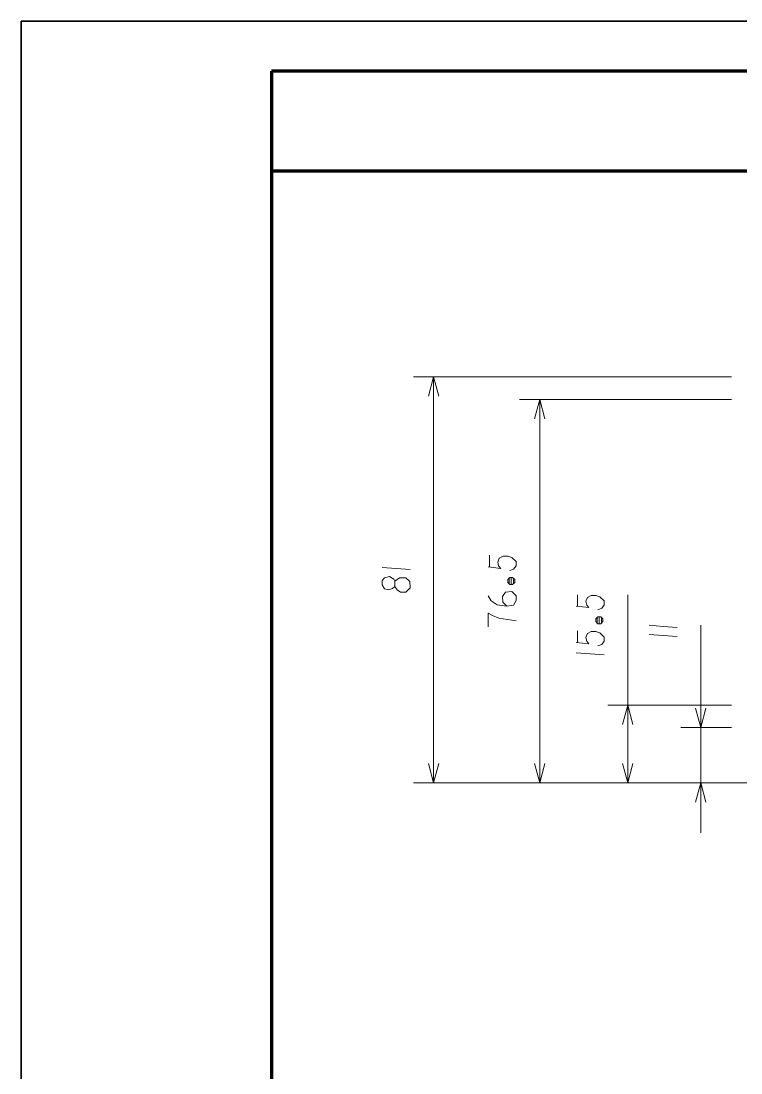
# Model space of a CAD drawing. Extents: x 0 to 297, y 0 to 210.
# Drawn here: x 0 to 71.9, y 105 to 210 of the extents above; entities that cross this region are included whole.
import ezdxf

# ---------------------------------------------------------------- set-up
doc = ezdxf.new("R2010")
doc.units = 0

msp = doc.modelspace()

# ---------------------------------------------------------------- linework, layer by layer
at = {"color": 7, "lineweight": 35}
for p, q in [((297, 210), (0, 210)), ((0, 210), (0, 0))]:
    msp.add_line(p, q, dxfattribs=at)
at = {"color": 7, "lineweight": 70}
for p, q in [((292, 205), (25, 205)), ((25, 205), (25, 5)), ((75, 195), (25, 195))]:
    msp.add_line(p, q, dxfattribs=at)
at = {"color": 7, "lineweight": 13}
for p, q in [((70.92, 174.47), (39.19, 174.47)), ((41.19, 133.97), (41.19, 174.47)), ((70.92, 172.22), (49.78, 172.22)), ((51.78, 133.97), (51.78, 172.22)), ((67.86, 128.97), (67.86, 149.69)), ((75.07, 133.97), (39.19, 133.97)), ((75.07, 133.97), (49.78, 133.97))]:
    msp.add_line(p, q, dxfattribs=at)
at = {"color": 7, "lineweight": 13, "ltscale": 0.46925}
msp.add_line((60.57, 133.97), (60.57, 152.74), dxfattribs=at)
at = {"color": 7, "lineweight": 13, "ltscale": 0.308866}
msp.add_line((70.92, 141.72), (58.57, 141.72), dxfattribs=at)
at = {"color": 7, "lineweight": 13, "ltscale": 0.126595}
msp.add_line((70.92, 139.47), (65.86, 139.47), dxfattribs=at)
at = {"color": 7, "lineweight": 13, "ltscale": 0.412616}
msp.add_line((75.07, 133.97), (58.57, 133.97), dxfattribs=at)
at = {"color": 7, "lineweight": 13, "ltscale": 0.230345}
msp.add_line((75.07, 133.97), (65.86, 133.97), dxfattribs=at)
at = {"color": 7, "lineweight": 13}
for points in [[(41.7, 172.54), (41.19, 174.47), (40.67, 172.54)], [(52.29, 170.29), (51.78, 172.22), (51.26, 170.29)], [(48.8, 155.16), (49.18, 155.3), (49.43, 155.62), (49.43, 156.04), (49.01, 156.46), (48.59, 156.6), (48.13, 156.6), (47.75, 156.39), (47.61, 156), (47.68, 155.62), (47.89, 155.37), (46.63, 155.51)], [(46.77, 155.51), (46.77, 156.67)], [(36.04, 155.45), (37.44, 155.34), (38.84, 155.24)], [(37.33, 154.08), (37.23, 154.29), (36.77, 154.54), (36.28, 154.43), (36.04, 154.15), (36.04, 153.73), (36.28, 153.31), (36.7, 153.21), (37.09, 153.35), (37.33, 153.56)], [(48.73, 153.83), (48.73, 154.39)], [(48.94, 154.46), (48.94, 153.76)], [(49.15, 153.83), (49.15, 154.39)], [(46.63, 152.64), (46.94, 152.12), (47.54, 151.73), (48.45, 151.59), (49.18, 151.7), (49.43, 152.15), (49.43, 152.64), (49.01, 153.06), (48.38, 152.99), (48.06, 152.57), (48.1, 152.01), (48.48, 151.63)], [(57.59, 151.24), (57.97, 151.38), (58.22, 151.69), (58.22, 152.11), (57.8, 152.53), (57.38, 152.67), (56.92, 152.67), (56.54, 152.46), (56.4, 152.08), (56.47, 151.69), (56.68, 151.45), (55.42, 151.59)], [(55.56, 151.59), (55.56, 152.74)], [(49.43, 150.12), (47.71, 150.4), (47.08, 150.65), (46.63, 150.89), (46.63, 149.53)], [(57.52, 149.91), (57.52, 150.47)], [(57.73, 150.54), (57.73, 149.84)], [(57.94, 149.91), (57.94, 150.47)], [(55.56, 147.98), (55.56, 149.14)], [(62.71, 149.69), (64.11, 149.58), (65.51, 149.48)], [(57.59, 147.63), (57.97, 147.77), (58.22, 148.09), (58.22, 148.51), (57.8, 148.93), (57.38, 149.07), (56.92, 149.07), (56.54, 148.86), (56.4, 148.47), (56.47, 148.09), (56.68, 147.84), (55.42, 147.98)], [(62.71, 148.78), (64.11, 148.67), (65.51, 148.57)], [(55.42, 146.93), (56.82, 146.83), (58.22, 146.72)], [(61.09, 139.79), (60.57, 141.72), (60.05, 139.79)], [(67.34, 141.4), (67.86, 139.47), (68.38, 141.4)], [(40.67, 135.9), (41.19, 133.97), (41.7, 135.9)], [(51.26, 135.9), (51.78, 133.97), (52.29, 135.9)], [(60.05, 135.9), (60.57, 133.97), (61.09, 135.9)], [(68.38, 132.04), (67.86, 133.97), (67.34, 132.04)]]:
    msp.add_lwpolyline(points, dxfattribs=at)
for points in [[(38.84, 153.42), (38.8, 154.05), (38.42, 154.43), (37.79, 154.43), (37.33, 154.08), (37.33, 153.56), (37.54, 153.21), (37.89, 153), (38.42, 153)], [(49.29, 153.97), (49.29, 154.25), (49.08, 154.46), (48.8, 154.46), (48.59, 154.25), (48.59, 153.97), (48.8, 153.76), (49.08, 153.76)], [(58.08, 150.05), (58.08, 150.33), (57.87, 150.54), (57.59, 150.54), (57.38, 150.33), (57.38, 150.05), (57.59, 149.84), (57.87, 149.84)]]:
    msp.add_lwpolyline(points, close=True, dxfattribs=at)

doc.saveas('drawing.dxf')
